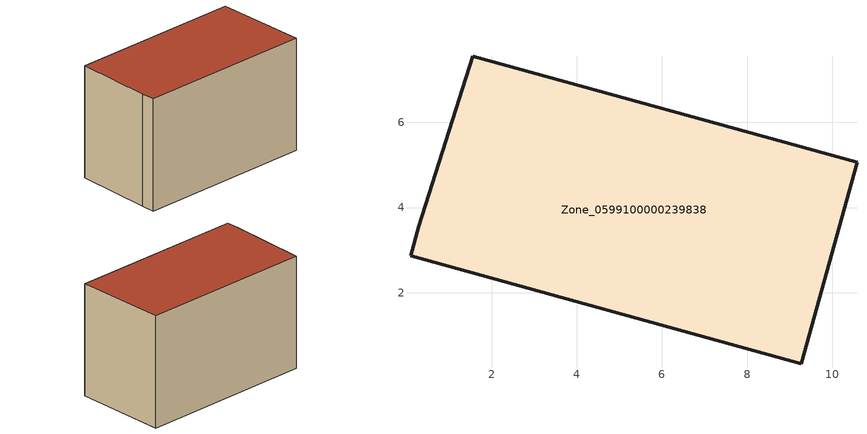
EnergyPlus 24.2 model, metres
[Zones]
Zone_0599100000239838
 floor ground (C_G): 0.29,3.57 1.56,7.55 10.58,5.06 9.27,0.34 0.09,2.87 z0
 wall outside (C_F): 0.09,2.87 9.27,0.34 10.58,5.06 1.56,7.55 0.29,3.57 0.09,2.87 z0:5.97
 roof outside (C_R): 1.56,7.55 0.29,3.57 0.09,2.87 9.27,0.34 10.58,5.06 z5.97
[BUILDING]
Pand.0599100000239838: North Axis=0; Terrain=City; Loads Convergence Tolerance Value=0.04; Temperature Convergence Tolerance Value=0.4; Solar Distribution=FullExterior; Maximum Number of Warmup Days=25; Minimum Number of Warmup Days=1
[Site:Location]
Rotterdam.The.Hague.AP_ZH_NLD Design_Conditions: Latitude=51.96; Longitude=4.45; Time Zone=1; Elevation=-4.5
[SITE:GROUNDTEMPERATURE:BUILDINGSURFACE]
18, 18, 18, 18, 18, 18, 18, 18, 18, 18, 18, 18
[MATERIAL] Thermal Absorptance=0.9; Solar Absorptance=0.7; Visible Absorptance=0.7
Name | Roughness | Thickness | Conductivity | Density | Specific Heat
G.TC.1975-1991 | MediumSmooth | 0.15 | 0.288461 | 540 | 1210
F.TC.1975-1991 | Rough | 0.3 | 0.230769 | 1920 | 840
R.TC.1975-1991 | MediumRough | 0.2 | 0.153846 | 1500 | 1000
[CONSTRUCTION]
C_G: G.TC.1975-1991
C_F: F.TC.1975-1991
C_R: R.TC.1975-1991
[ZONE]
Zone_0599100000239838: Type=1; Multiplier=1; Ceiling Height=Autocalculate; Volume=Autocalculate; Floor Area=autocalculate; Part of Total Floor Area=Yes
[ZONEINFILTRATION:DESIGNFLOWRATE]
Infil_Zone_0599100000239838: Zone or ZoneList or Space or SpaceList=Zone_0599100000239838; Schedule=AlwaysOn; Design Flow Rate Calculation Method=Flow/Area; Flow Rate per Floor Area=0.003; Constant Term Coefficient=1; Temperature Term Coefficient=0; Velocity Term Coefficient=0; Velocity Squared Term Coefficient=0
[HVACTEMPLATE:ZONE:IDEALLOADSAIRSYSTEM]
Zone_0599100000239838: Maximum Heating Supply Air Temperature=50; Minimum Cooling Supply Air Temperature=13; Maximum Heating Supply Air Humidity Ratio=0.0156; Minimum Cooling Supply Air Humidity Ratio=0.0077; Heating Limit=NoLimit; Cooling Limit=NoLimit; Dehumidification Control Type=ConstantSensibleHeatRatio; Cooling Sensible Heat Ratio=0.7; Dehumidification Setpoint=60; Humidification Control Type=None; Humidification Setpoint=30; Outdoor Air Method=None; Outdoor Air Flow Rate per Person=0.00944; Outdoor Air Flow Rate per Zone Floor Area=0; Outdoor Air Flow Rate per Zone=0; Demand Controlled Ventilation Type=None; Outdoor Air Economizer Type=NoEconomizer; Heat Recovery Type=None; Sensible Heat Recovery Effectiveness=0.7; Latent Heat Recovery Effectiveness=0.65
[ZONECONTROL:THERMOSTAT]
ThermostatControl_Zone_0599100000239838: Zone or ZoneList=Zone_0599100000239838; Control Type Schedule=DualSetpointControlType; Control 1=Thermostat_Zone_0599100000239838; Temperature Difference Between Cutout And Setpoint=0
[THERMOSTATSETPOINT:DUALSETPOINT]
Thermostat_Zone_0599100000239838: Heating Setpoint Temperature Schedule=HeatingSetpoint_Zone_0599100000239838; Cooling Setpoint Temperature Schedule=CoolingSetpoint_Zone_0599100000239838
[SCHEDULE:COMPACT]
HeatingSetpoint_Zone_0599100000239838: Through: 12/31, For: AllDays, Until: 24:00, 21
CoolingSetpoint_Zone_0599100000239838: Through: 12/31, For: AllDays, Until: 24:00, 24
DualSetpointControlType: Through: 12/31, For: AllDays, Until: 24:00, 4
AlwaysOn: Through: 12/31, For: AllDays, Until: 24:00, 1
